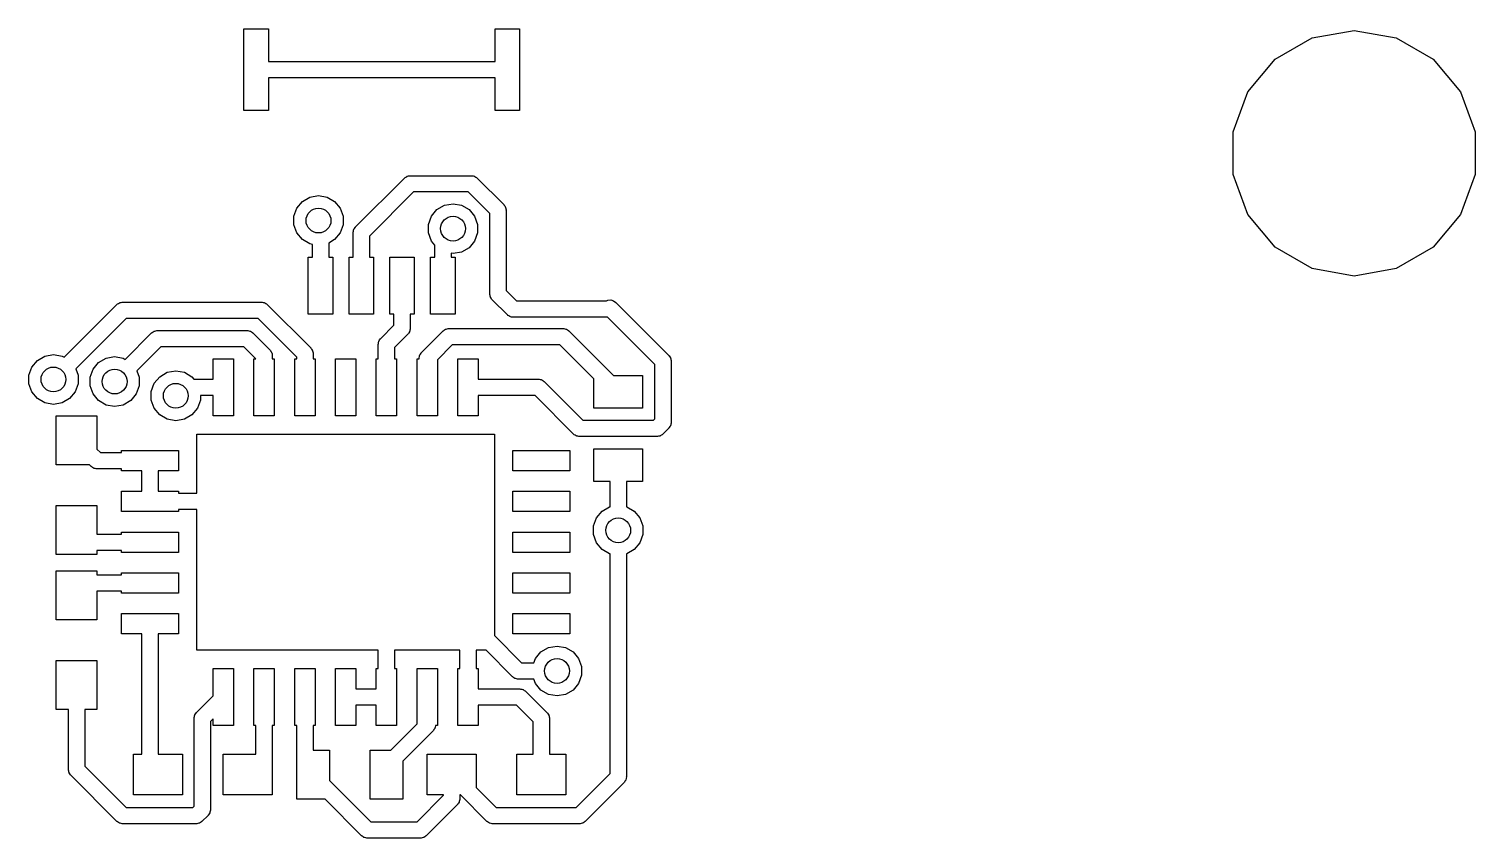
# Model space of a CAD drawing. Extents: x 80.2 to 131.1, y -111.7 to -88.6.
# Drawn here: x 112.82 to 130.56, y -111.67 to -101.75 of the extents above; entities that cross this region are included whole.
import ezdxf

# ---------------------------------------------------------------- set-up
doc = ezdxf.new("R2010")
doc.units = 0
doc.header["$MEASUREMENT"] = 0
doc.layers.add('BLACK', color=7, linetype='CONTINUOUS')

msp = doc.modelspace()

# ---------------------------------------------------------------- linework, layer by layer
at = {"layer": 'Black'}
for p, q in [((115.46, -102.75), (115.46, -101.75)), ((115.46, -101.75), (115.76, -101.75)), ((115.76, -101.75), (115.76, -102.15)), ((118.54, -102.15), (118.54, -101.75)), ((118.54, -101.75), (118.84, -101.75)), ((118.84, -101.75), (118.84, -102.75)), ((128.56, -101.86), (129.075, -101.769)), ((129.075, -101.769), (129.59, -101.86)), ((128.107, -102.122), (128.56, -101.86)), ((129.59, -101.86), (130.043, -102.122)), ((127.771, -102.522), (128.107, -102.122)), ((130.043, -102.122), (130.379, -102.522)), ((115.76, -102.15), (118.54, -102.15)), ((118.54, -102.35), (115.76, -102.35)), ((115.76, -102.35), (115.76, -102.75)), ((118.54, -102.75), (118.54, -102.35)), ((127.592, -103.014), (127.771, -102.522)), ((130.379, -102.522), (130.558, -103.014)), ((115.76, -102.75), (115.46, -102.75)), ((118.84, -102.75), (118.54, -102.75)), ((127.592, -103.536), (127.592, -103.014)), ((130.558, -103.014), (130.558, -103.536)), ((117.447, -103.567), (117.458, -103.559)), ((117.458, -103.559), (117.462, -103.558)), ((117.462, -103.558), (117.466, -103.556)), ((117.466, -103.556), (117.479, -103.554)), ((117.479, -103.554), (117.491, -103.55)), ((117.491, -103.55), (117.496, -103.551)), ((117.496, -103.551), (117.5, -103.55)), ((117.5, -103.55), (118.25, -103.55)), ((118.25, -103.55), (118.254, -103.551)), ((118.254, -103.551), (118.259, -103.55)), ((118.259, -103.55), (118.271, -103.554)), ((118.271, -103.554), (118.284, -103.556)), ((118.284, -103.556), (118.288, -103.558)), ((118.288, -103.558), (118.292, -103.559)), ((118.292, -103.559), (118.303, -103.567)), ((127.771, -104.028), (127.592, -103.536)), ((130.558, -103.536), (130.379, -104.028)), ((116.829, -104.179), (117.429, -103.579)), ((117.429, -103.579), (117.433, -103.577)), ((117.433, -103.577), (117.436, -103.573)), ((117.436, -103.573), (117.447, -103.567)), ((118.303, -103.567), (118.314, -103.573)), ((118.314, -103.573), (118.317, -103.577)), ((118.317, -103.577), (118.321, -103.579)), ((118.321, -103.579), (118.646, -103.904)), ((116.11, -103.947), (116.178, -103.866)), ((116.178, -103.866), (116.27, -103.812)), ((116.27, -103.812), (116.375, -103.794)), ((116.375, -103.794), (116.48, -103.812)), ((116.48, -103.812), (116.572, -103.866)), ((116.572, -103.866), (116.64, -103.947)), ((117.541, -103.75), (117, -104.291)), ((118.209, -103.75), (117.541, -103.75)), ((117.828, -103.966), (117.92, -103.912)), ((117.92, -103.912), (118.025, -103.894)), ((118.025, -103.894), (118.13, -103.912)), ((118.13, -103.912), (118.222, -103.966)), ((118.475, -104.016), (118.209, -103.75)), ((118.646, -103.904), (118.648, -103.908)), ((118.648, -103.908), (118.652, -103.911)), ((118.652, -103.911), (118.658, -103.922)), ((116.074, -104.047), (116.11, -103.947)), ((116.074, -104.153), (116.074, -104.047)), ((116.64, -103.947), (116.676, -104.047)), ((116.676, -104.047), (116.676, -104.153)), ((117.724, -104.147), (117.76, -104.047)), ((117.76, -104.047), (117.828, -103.966)), ((118.222, -103.966), (118.29, -104.047)), ((118.29, -104.047), (118.326, -104.147)), ((118.475, -105), (118.475, -104.016)), ((118.658, -103.922), (118.666, -103.933)), ((118.666, -103.933), (118.667, -103.937)), ((118.667, -103.937), (118.669, -103.941)), ((118.669, -103.941), (118.671, -103.954)), ((118.671, -103.954), (118.675, -103.966)), ((118.675, -103.966), (118.674, -103.971)), ((118.674, -103.971), (118.675, -103.975)), ((118.675, -103.975), (118.675, -104.959)), ((128.107, -104.428), (127.771, -104.028)), ((130.379, -104.028), (130.043, -104.428)), ((116.11, -104.253), (116.074, -104.153)), ((116.178, -104.334), (116.11, -104.253)), ((116.64, -104.253), (116.572, -104.334)), ((116.676, -104.153), (116.64, -104.253)), ((116.8, -104.241), (116.804, -104.229)), ((116.801, -104.246), (116.8, -104.241)), ((116.8, -104.25), (116.801, -104.246)), ((116.8, -104.55), (116.8, -104.25)), ((116.804, -104.229), (116.806, -104.216)), ((116.806, -104.216), (116.808, -104.212)), ((116.808, -104.212), (116.809, -104.208)), ((116.809, -104.208), (116.817, -104.197)), ((116.817, -104.197), (116.823, -104.186)), ((116.823, -104.186), (116.827, -104.183)), ((116.827, -104.183), (116.829, -104.179)), ((117.724, -104.253), (117.724, -104.147)), ((117.76, -104.353), (117.724, -104.253)), ((118.326, -104.253), (118.29, -104.353)), ((118.326, -104.147), (118.326, -104.253)), ((116.27, -104.388), (116.178, -104.334)), ((116.3, -104.393), (116.27, -104.388)), ((116.3, -104.55), (116.3, -104.393)), ((116.572, -104.334), (116.5, -104.376)), ((116.5, -104.376), (116.5, -104.55)), ((117, -104.291), (117, -104.55)), ((117.8, -104.401), (117.76, -104.353)), ((117.8, -104.55), (117.8, -104.401)), ((118.222, -104.434), (118.13, -104.488)), ((118.29, -104.353), (118.222, -104.434)), ((128.56, -104.69), (128.107, -104.428)), ((130.043, -104.428), (129.59, -104.69)), ((116.25, -105.25), (116.25, -104.55)), ((116.25, -104.55), (116.3, -104.55)), ((116.5, -104.55), (116.55, -104.55)), ((116.55, -104.55), (116.55, -105.25)), ((116.75, -105.25), (116.75, -104.55)), ((116.75, -104.55), (116.8, -104.55)), ((117, -104.55), (117.05, -104.55)), ((117.05, -104.55), (117.05, -105.25)), ((117.25, -105.25), (117.25, -104.55)), ((117.25, -104.55), (117.55, -104.55)), ((117.55, -104.55), (117.55, -105.25)), ((117.75, -105.25), (117.75, -104.55)), ((117.75, -104.55), (117.8, -104.55)), ((118.025, -104.506), (118, -104.502)), ((118, -104.502), (118, -104.55)), ((118, -104.55), (118.05, -104.55)), ((118.13, -104.488), (118.025, -104.506)), ((118.05, -104.55), (118.05, -105.25)), ((129.075, -104.781), (128.56, -104.69)), ((129.59, -104.69), (129.075, -104.781)), ((118.675, -104.959), (118.804, -105.087)), ((113.256, -105.778), (113.904, -105.129)), ((113.904, -105.129), (113.908, -105.127)), ((113.908, -105.127), (113.911, -105.123)), ((113.911, -105.123), (113.922, -105.117)), ((113.922, -105.117), (113.933, -105.109)), ((113.933, -105.109), (113.937, -105.108)), ((113.937, -105.108), (113.941, -105.106)), ((113.941, -105.106), (113.954, -105.104)), ((113.954, -105.104), (113.966, -105.1)), ((113.966, -105.1), (113.971, -105.101)), ((113.971, -105.101), (113.975, -105.1)), ((113.975, -105.1), (115.675, -105.1)), ((115.675, -105.1), (115.679, -105.101)), ((115.679, -105.101), (115.684, -105.1)), ((115.684, -105.1), (115.696, -105.104)), ((115.696, -105.104), (115.709, -105.106)), ((115.709, -105.106), (115.713, -105.108)), ((115.713, -105.108), (115.717, -105.109)), ((115.717, -105.109), (115.728, -105.117)), ((115.728, -105.117), (115.739, -105.123)), ((115.739, -105.123), (115.742, -105.127)), ((115.742, -105.127), (115.746, -105.129)), ((115.746, -105.129), (116.279, -105.663)), ((118.476, -105.004), (118.475, -105)), ((118.475, -105.009), (118.476, -105.004)), ((118.479, -105.021), (118.475, -105.009)), ((118.481, -105.034), (118.479, -105.021)), ((118.483, -105.038), (118.481, -105.034)), ((118.484, -105.042), (118.483, -105.038)), ((118.492, -105.053), (118.484, -105.042)), ((118.498, -105.064), (118.492, -105.053)), ((118.502, -105.067), (118.498, -105.064)), ((118.504, -105.071), (118.502, -105.067)), ((118.692, -105.258), (118.504, -105.071)), ((118.804, -105.087), (119.905, -105.087)), ((119.905, -105.087), (119.924, -105.078)), ((119.924, -105.078), (119.959, -105.075)), ((119.959, -105.075), (119.992, -105.084)), ((119.992, -105.084), (120.021, -105.104)), ((120.021, -105.104), (120.033, -105.117)), ((120.033, -105.117), (120.033, -105.117)), ((120.033, -105.117), (120.671, -105.754)), ((114.016, -105.3), (113.398, -105.919)), ((115.634, -105.3), (114.016, -105.3)), ((116.108, -105.775), (115.634, -105.3)), ((116.55, -105.25), (116.25, -105.25)), ((117.05, -105.25), (116.75, -105.25)), ((117.3, -105.25), (117.25, -105.25)), ((117.3, -105.384), (117.3, -105.25)), ((117.55, -105.25), (117.5, -105.25)), ((117.5, -105.25), (117.5, -105.425)), ((118.05, -105.25), (117.75, -105.25)), ((118.695, -105.261), (118.692, -105.258)), ((118.698, -105.264), (118.695, -105.261)), ((118.71, -105.271), (118.698, -105.264)), ((118.72, -105.278), (118.71, -105.271)), ((118.724, -105.279), (118.72, -105.278)), ((118.728, -105.281), (118.724, -105.279)), ((118.741, -105.284), (118.728, -105.281)), ((118.754, -105.287), (118.741, -105.284)), ((118.758, -105.287), (118.754, -105.287)), ((118.762, -105.287), (118.758, -105.287)), ((119.921, -105.287), (118.762, -105.287)), ((120.5, -105.866), (119.921, -105.287)), ((114.006, -105.803), (114.329, -105.479)), ((114.329, -105.479), (114.333, -105.477)), ((114.333, -105.477), (114.336, -105.473)), ((114.336, -105.473), (114.347, -105.467)), ((114.347, -105.467), (114.358, -105.459)), ((114.358, -105.459), (114.362, -105.458)), ((114.362, -105.458), (114.366, -105.456)), ((114.366, -105.456), (114.379, -105.454)), ((114.379, -105.454), (114.391, -105.45)), ((114.391, -105.45), (114.396, -105.451)), ((114.396, -105.451), (114.4, -105.45)), ((114.4, -105.45), (115.5, -105.45)), ((115.5, -105.45), (115.504, -105.451)), ((115.504, -105.451), (115.509, -105.45)), ((115.509, -105.45), (115.521, -105.454)), ((115.521, -105.454), (115.534, -105.456)), ((115.534, -105.456), (115.538, -105.458)), ((115.538, -105.458), (115.542, -105.459)), ((115.542, -105.459), (115.553, -105.467)), ((115.553, -105.467), (115.564, -105.473)), ((115.564, -105.473), (115.567, -105.477)), ((115.567, -105.477), (115.571, -105.479)), ((115.571, -105.479), (115.779, -105.688)), ((117.138, -105.546), (117.3, -105.384)), ((117.471, -105.496), (117.308, -105.658)), ((117.473, -105.492), (117.471, -105.496)), ((117.477, -105.489), (117.473, -105.492)), ((117.483, -105.478), (117.477, -105.489)), ((117.491, -105.467), (117.483, -105.478)), ((117.492, -105.463), (117.491, -105.467)), ((117.494, -105.459), (117.492, -105.463)), ((117.496, -105.446), (117.494, -105.459)), ((117.5, -105.434), (117.496, -105.446)), ((117.5, -105.425), (117.499, -105.429)), ((117.499, -105.429), (117.5, -105.434)), ((117.638, -105.721), (117.904, -105.454)), ((117.904, -105.454), (117.908, -105.452)), ((117.908, -105.452), (117.911, -105.448)), ((117.911, -105.448), (117.922, -105.442)), ((117.922, -105.442), (117.933, -105.434)), ((117.933, -105.434), (117.937, -105.433)), ((117.937, -105.433), (117.941, -105.431)), ((117.941, -105.431), (117.954, -105.429)), ((117.954, -105.429), (117.966, -105.425)), ((117.966, -105.425), (117.971, -105.426)), ((117.971, -105.426), (117.975, -105.425)), ((117.975, -105.425), (119.05, -105.425)), ((119.05, -105.425), (119.375, -105.425)), ((119.375, -105.425), (119.379, -105.426)), ((119.379, -105.426), (119.384, -105.425)), ((119.384, -105.425), (119.396, -105.429)), ((119.396, -105.429), (119.409, -105.431)), ((119.409, -105.431), (119.413, -105.433)), ((119.413, -105.433), (119.417, -105.434)), ((119.417, -105.434), (119.428, -105.442)), ((119.428, -105.442), (119.439, -105.448)), ((119.439, -105.448), (119.442, -105.452)), ((119.442, -105.452), (119.446, -105.454)), ((119.446, -105.454), (119.991, -106)), ((114.441, -105.65), (114.148, -105.944)), ((115.459, -105.65), (114.441, -105.65)), ((115.605, -105.796), (115.459, -105.65)), ((115.779, -105.688), (115.782, -105.691)), ((115.782, -105.691), (115.785, -105.694)), ((115.785, -105.694), (115.791, -105.705)), ((116.279, -105.663), (116.282, -105.666)), ((116.282, -105.666), (116.285, -105.669)), ((116.285, -105.669), (116.291, -105.68)), ((116.291, -105.68), (116.299, -105.691)), ((116.299, -105.691), (116.3, -105.695)), ((117.108, -105.617), (117.109, -105.612)), ((117.108, -105.796), (117.108, -105.617)), ((117.109, -105.608), (117.112, -105.595)), ((117.109, -105.612), (117.109, -105.608)), ((117.112, -105.595), (117.114, -105.582)), ((117.114, -105.582), (117.117, -105.579)), ((117.117, -105.579), (117.118, -105.574)), ((117.118, -105.574), (117.125, -105.564)), ((117.125, -105.564), (117.132, -105.552)), ((117.132, -105.552), (117.135, -105.55)), ((117.135, -105.55), (117.138, -105.546)), ((117.308, -105.658), (117.308, -105.796)), ((118.016, -105.625), (117.833, -105.808)), ((119.05, -105.625), (118.016, -105.625)), ((119.334, -105.625), (119.05, -105.625)), ((119.75, -106.041), (119.334, -105.625)), ((112.86, -105.897), (112.928, -105.816)), ((112.928, -105.816), (113.02, -105.762)), ((113.02, -105.762), (113.125, -105.744)), ((113.125, -105.744), (113.23, -105.762)), ((113.23, -105.762), (113.256, -105.778)), ((113.61, -105.922), (113.678, -105.841)), ((113.678, -105.841), (113.77, -105.787)), ((113.77, -105.787), (113.875, -105.769)), ((113.875, -105.769), (113.98, -105.787)), ((113.98, -105.787), (114.006, -105.803)), ((115.083, -106.046), (115.083, -105.796)), ((115.083, -105.796), (115.333, -105.796)), ((115.333, -105.796), (115.333, -106.496)), ((115.583, -106.496), (115.583, -105.796)), ((115.583, -105.796), (115.605, -105.796)), ((115.791, -105.705), (115.799, -105.716)), ((115.799, -105.716), (115.8, -105.72)), ((115.8, -105.72), (115.802, -105.724)), ((115.802, -105.724), (115.805, -105.737)), ((115.805, -105.737), (115.808, -105.75)), ((115.808, -105.75), (115.808, -105.754)), ((115.808, -105.754), (115.808, -105.758)), ((115.808, -105.758), (115.808, -105.796)), ((115.808, -105.796), (115.833, -105.796)), ((115.833, -105.796), (115.833, -106.496)), ((116.083, -106.496), (116.083, -105.796)), ((116.083, -105.796), (116.108, -105.796)), ((116.108, -105.796), (116.108, -105.775)), ((116.3, -105.695), (116.302, -105.699)), ((116.302, -105.699), (116.305, -105.712)), ((116.305, -105.712), (116.308, -105.725)), ((116.308, -105.725), (116.308, -105.729)), ((116.308, -105.729), (116.308, -105.733)), ((116.308, -105.733), (116.308, -105.796)), ((116.308, -105.796), (116.333, -105.796)), ((116.333, -105.796), (116.333, -106.496)), ((116.583, -106.496), (116.583, -105.796)), ((116.583, -105.796), (116.833, -105.796)), ((116.833, -105.796), (116.833, -106.496)), ((117.083, -106.496), (117.083, -105.796)), ((117.083, -105.796), (117.108, -105.796)), ((117.308, -105.796), (117.333, -105.796)), ((117.333, -105.796), (117.333, -106.496)), ((117.583, -106.496), (117.583, -105.796)), ((117.583, -105.796), (117.608, -105.796)), ((117.608, -105.792), (117.609, -105.787)), ((117.608, -105.796), (117.608, -105.792)), ((117.609, -105.783), (117.612, -105.77)), ((117.609, -105.787), (117.609, -105.783)), ((117.612, -105.77), (117.614, -105.757)), ((117.614, -105.757), (117.617, -105.754)), ((117.617, -105.754), (117.618, -105.749)), ((117.618, -105.749), (117.625, -105.739)), ((117.625, -105.739), (117.632, -105.727)), ((117.632, -105.727), (117.635, -105.725)), ((117.635, -105.725), (117.638, -105.721)), ((117.833, -105.808), (117.833, -106.496)), ((118.083, -106.496), (118.083, -105.796)), ((118.083, -105.796), (118.333, -105.796)), ((118.333, -105.796), (118.333, -106.046)), ((120.5, -106.534), (120.5, -105.866)), ((120.671, -105.754), (120.673, -105.758)), ((120.673, -105.758), (120.677, -105.761)), ((120.677, -105.761), (120.683, -105.772)), ((120.683, -105.772), (120.691, -105.783)), ((120.691, -105.783), (120.692, -105.787)), ((120.692, -105.787), (120.694, -105.791)), ((120.694, -105.791), (120.696, -105.804)), ((120.696, -105.804), (120.7, -105.816)), ((120.7, -105.816), (120.699, -105.821)), ((120.699, -105.821), (120.7, -105.825)), ((120.7, -105.825), (120.7, -106.575)), ((112.824, -105.997), (112.86, -105.897)), ((112.824, -106.103), (112.824, -105.997)), ((113.398, -105.919), (113.426, -105.997)), ((113.426, -105.997), (113.426, -106.103)), ((113.574, -106.022), (113.61, -105.922)), ((113.574, -106.128), (113.574, -106.022)), ((114.148, -105.944), (114.176, -106.022)), ((114.176, -106.022), (114.176, -106.128)), ((114.36, -106.097), (114.428, -106.016)), ((114.428, -106.016), (114.52, -105.962)), ((114.52, -105.962), (114.625, -105.944)), ((114.625, -105.944), (114.73, -105.962)), ((114.73, -105.962), (114.822, -106.016)), ((114.822, -106.016), (114.847, -106.046)), ((114.847, -106.046), (115.083, -106.046)), ((118.333, -106.046), (119.071, -106.046)), ((119.071, -106.046), (119.076, -106.047)), ((119.076, -106.047), (119.08, -106.047)), ((119.08, -106.047), (119.093, -106.05)), ((119.75, -106.4), (119.75, -106.041)), ((119.991, -106), (120.35, -106)), ((120.35, -106), (120.35, -106.4)), ((112.86, -106.203), (112.824, -106.103)), ((112.928, -106.284), (112.86, -106.203)), ((113.39, -106.203), (113.322, -106.284)), ((113.426, -106.103), (113.39, -106.203)), ((113.61, -106.228), (113.574, -106.128)), ((114.176, -106.128), (114.14, -106.228)), ((114.324, -106.197), (114.36, -106.097)), ((114.324, -106.303), (114.324, -106.197)), ((119.093, -106.05), (119.105, -106.052)), ((119.105, -106.052), (119.109, -106.054)), ((119.109, -106.054), (119.113, -106.056)), ((119.113, -106.056), (119.124, -106.063)), ((119.124, -106.063), (119.136, -106.07)), ((119.136, -106.07), (119.138, -106.073)), ((119.138, -106.073), (119.142, -106.076)), ((119.142, -106.076), (119.616, -106.55)), ((113.02, -106.338), (112.928, -106.284)), ((113.125, -106.356), (113.02, -106.338)), ((113.23, -106.338), (113.125, -106.356)), ((113.322, -106.284), (113.23, -106.338)), ((113.678, -106.309), (113.61, -106.228)), ((113.77, -106.363), (113.678, -106.309)), ((113.875, -106.381), (113.77, -106.363)), ((113.98, -106.363), (113.875, -106.381)), ((114.072, -106.309), (113.98, -106.363)), ((114.14, -106.228), (114.072, -106.309)), ((114.36, -106.403), (114.324, -106.303)), ((114.428, -106.484), (114.36, -106.403)), ((114.89, -106.403), (114.822, -106.484)), ((114.926, -106.303), (114.89, -106.403)), ((115.083, -106.246), (114.926, -106.246)), ((114.926, -106.246), (114.926, -106.303)), ((115.083, -106.496), (115.083, -106.246)), ((119.03, -106.246), (118.333, -106.246)), ((118.333, -106.246), (118.333, -106.496)), ((119.504, -106.721), (119.03, -106.246)), ((120.35, -106.4), (119.75, -106.4)), ((113.158, -107.096), (113.158, -106.496)), ((113.158, -106.496), (113.658, -106.496)), ((113.658, -106.496), (113.658, -106.905)), ((114.52, -106.538), (114.428, -106.484)), ((114.625, -106.556), (114.52, -106.538)), ((114.73, -106.538), (114.625, -106.556)), ((114.822, -106.484), (114.73, -106.538)), ((115.333, -106.496), (115.083, -106.496)), ((115.833, -106.496), (115.583, -106.496)), ((116.333, -106.496), (116.083, -106.496)), ((116.833, -106.496), (116.583, -106.496)), ((117.333, -106.496), (117.083, -106.496)), ((117.833, -106.496), (117.583, -106.496)), ((118.333, -106.496), (118.083, -106.496)), ((119.616, -106.55), (120.484, -106.55)), ((120.484, -106.55), (120.5, -106.534)), ((120.7, -106.575), (120.699, -106.579)), ((120.699, -106.579), (120.7, -106.584)), ((114.883, -107.446), (114.883, -106.721)), ((114.883, -106.721), (116.708, -106.721)), ((116.708, -106.721), (118.533, -106.721)), ((118.533, -106.721), (118.533, -108.046)), ((119.508, -106.723), (119.504, -106.721)), ((119.511, -106.727), (119.508, -106.723)), ((119.522, -106.733), (119.511, -106.727)), ((119.533, -106.741), (119.522, -106.733)), ((119.537, -106.742), (119.533, -106.741)), ((119.541, -106.744), (119.537, -106.742)), ((119.554, -106.746), (119.541, -106.744)), ((119.566, -106.75), (119.554, -106.746)), ((119.571, -106.749), (119.566, -106.75)), ((119.575, -106.75), (119.571, -106.749)), ((120.525, -106.75), (119.575, -106.75)), ((120.529, -106.749), (120.525, -106.75)), ((120.534, -106.75), (120.529, -106.749)), ((120.546, -106.746), (120.534, -106.75)), ((120.559, -106.744), (120.546, -106.746)), ((120.563, -106.742), (120.559, -106.744)), ((120.567, -106.741), (120.563, -106.742)), ((120.578, -106.733), (120.567, -106.741)), ((120.589, -106.727), (120.578, -106.733)), ((120.592, -106.723), (120.589, -106.727)), ((120.596, -106.721), (120.592, -106.723)), ((120.671, -106.646), (120.596, -106.721)), ((120.673, -106.642), (120.671, -106.646)), ((120.677, -106.639), (120.673, -106.642)), ((120.683, -106.628), (120.677, -106.639)), ((120.691, -106.617), (120.683, -106.628)), ((120.692, -106.613), (120.691, -106.617)), ((120.694, -106.609), (120.692, -106.613)), ((120.696, -106.596), (120.694, -106.609)), ((120.7, -106.584), (120.696, -106.596)), ((113.658, -106.905), (113.7, -106.946)), ((113.958, -106.946), (113.958, -106.921)), ((113.958, -106.921), (114.658, -106.921)), ((114.658, -106.921), (114.658, -107.171)), ((118.758, -107.171), (118.758, -106.921)), ((118.758, -106.921), (119.458, -106.921)), ((119.458, -106.921), (119.458, -107.171)), ((119.75, -107.3), (119.75, -106.9)), ((119.75, -106.9), (120.35, -106.9)), ((120.35, -106.9), (120.35, -107.3)), ((113.567, -107.096), (113.158, -107.096)), ((113.588, -107.117), (113.567, -107.096)), ((113.7, -106.946), (113.958, -106.946)), ((113.591, -107.119), (113.588, -107.117)), ((113.594, -107.123), (113.591, -107.119)), ((113.605, -107.129), (113.594, -107.123)), ((113.616, -107.137), (113.605, -107.129)), ((113.62, -107.138), (113.616, -107.137)), ((113.624, -107.14), (113.62, -107.138)), ((113.637, -107.142), (113.624, -107.14)), ((113.65, -107.146), (113.637, -107.142)), ((113.654, -107.145), (113.65, -107.146)), ((113.658, -107.146), (113.654, -107.145)), ((113.958, -107.146), (113.658, -107.146)), ((113.958, -107.171), (113.958, -107.146)), ((114.208, -107.171), (113.958, -107.171)), ((114.208, -107.421), (114.208, -107.171)), ((114.658, -107.171), (114.408, -107.171)), ((114.408, -107.171), (114.408, -107.421)), ((119.458, -107.171), (118.758, -107.171)), ((113.958, -107.671), (113.958, -107.421)), ((113.958, -107.421), (114.208, -107.421)), ((114.408, -107.421), (114.658, -107.421)), ((114.658, -107.421), (114.658, -107.446)), ((114.658, -107.446), (114.883, -107.446)), ((118.758, -107.671), (118.758, -107.421)), ((118.758, -107.421), (119.458, -107.421)), ((119.458, -107.421), (119.458, -107.671)), ((119.95, -107.3), (119.75, -107.3)), ((119.95, -107.612), (119.95, -107.3)), ((120.35, -107.3), (120.15, -107.3)), ((120.15, -107.3), (120.15, -107.612)), ((113.158, -108.196), (113.158, -107.596)), ((113.158, -107.596), (113.658, -107.596)), ((113.658, -107.596), (113.658, -107.946)), ((119.853, -107.666), (119.945, -107.612)), ((119.945, -107.612), (119.95, -107.612)), ((120.15, -107.612), (120.155, -107.612)), ((120.155, -107.612), (120.247, -107.666)), ((114.658, -107.671), (113.958, -107.671)), ((114.883, -107.646), (114.658, -107.646)), ((114.658, -107.646), (114.658, -107.671)), ((114.883, -108.046), (114.883, -107.646)), ((119.458, -107.671), (118.758, -107.671)), ((119.749, -107.847), (119.785, -107.747)), ((119.785, -107.747), (119.853, -107.666)), ((120.247, -107.666), (120.315, -107.747)), ((120.315, -107.747), (120.351, -107.847)), ((113.658, -107.946), (113.958, -107.946)), ((113.958, -107.946), (113.958, -107.921)), ((113.958, -107.921), (114.658, -107.921)), ((114.658, -107.921), (114.658, -108.171)), ((118.758, -108.171), (118.758, -107.921)), ((118.758, -107.921), (119.458, -107.921)), ((119.458, -107.921), (119.458, -108.171)), ((119.749, -107.953), (119.749, -107.847)), ((119.785, -108.053), (119.749, -107.953)), ((120.351, -107.953), (120.315, -108.053)), ((120.351, -107.847), (120.351, -107.953)), ((113.958, -108.146), (113.658, -108.146)), ((113.658, -108.146), (113.658, -108.196)), ((113.958, -108.171), (113.958, -108.146)), ((114.658, -108.171), (113.958, -108.171)), ((114.883, -109.371), (114.883, -108.046)), ((118.533, -108.046), (118.533, -109.192)), ((119.458, -108.171), (118.758, -108.171)), ((119.853, -108.134), (119.785, -108.053)), ((119.945, -108.188), (119.853, -108.134)), ((120.247, -108.134), (120.155, -108.188)), ((120.315, -108.053), (120.247, -108.134)), ((113.658, -108.196), (113.158, -108.196)), ((119.95, -108.188), (119.945, -108.188)), ((119.95, -110.884), (119.95, -108.188)), ((120.155, -108.188), (120.15, -108.188)), ((120.15, -108.188), (120.15, -110.925)), ((113.158, -108.996), (113.158, -108.396)), ((113.158, -108.396), (113.658, -108.396)), ((113.658, -108.396), (113.658, -108.446)), ((113.658, -108.446), (113.958, -108.446)), ((113.958, -108.446), (113.958, -108.421)), ((113.958, -108.421), (114.658, -108.421)), ((114.658, -108.421), (114.658, -108.671)), ((118.758, -108.671), (118.758, -108.421)), ((118.758, -108.421), (119.458, -108.421)), ((119.458, -108.421), (119.458, -108.671)), ((113.958, -108.646), (113.658, -108.646)), ((113.658, -108.646), (113.658, -108.996)), ((113.958, -108.671), (113.958, -108.646)), ((114.658, -108.671), (113.958, -108.671)), ((119.458, -108.671), (118.758, -108.671)), ((113.658, -108.996), (113.158, -108.996)), ((113.958, -109.171), (113.958, -108.921)), ((113.958, -108.921), (114.658, -108.921)), ((114.658, -108.921), (114.658, -109.171)), ((118.758, -109.171), (118.758, -108.921)), ((118.758, -108.921), (119.458, -108.921)), ((119.458, -108.921), (119.458, -109.171)), ((114.208, -109.171), (113.958, -109.171)), ((114.208, -110.646), (114.208, -109.171)), ((114.658, -109.171), (114.408, -109.171)), ((114.408, -109.171), (114.408, -110.646)), ((118.533, -109.192), (118.866, -109.525)), ((119.458, -109.171), (118.758, -109.171)), ((116.708, -109.371), (114.883, -109.371)), ((117.108, -109.371), (116.708, -109.371)), ((117.108, -109.596), (117.108, -109.371)), ((118.108, -109.371), (117.308, -109.371)), ((117.308, -109.371), (117.308, -109.596)), ((118.108, -109.596), (118.108, -109.371)), ((118.43, -109.371), (118.308, -109.371)), ((118.308, -109.371), (118.308, -109.596)), ((118.754, -109.696), (118.43, -109.371)), ((119.035, -109.472), (119.103, -109.391)), ((119.103, -109.391), (119.195, -109.337)), ((119.195, -109.337), (119.3, -109.319)), ((119.3, -109.319), (119.405, -109.337)), ((119.405, -109.337), (119.497, -109.391)), ((119.497, -109.391), (119.565, -109.472)), ((113.158, -110.096), (113.158, -109.496)), ((113.158, -109.496), (113.658, -109.496)), ((113.658, -109.496), (113.658, -110.096)), ((115.083, -109.93), (115.083, -109.596)), ((115.083, -109.596), (115.333, -109.596)), ((115.333, -109.596), (115.333, -110.296)), ((115.583, -110.296), (115.583, -109.596)), ((115.583, -109.596), (115.833, -109.596)), ((115.833, -109.596), (115.833, -110.296)), ((116.083, -110.296), (116.083, -109.596)), ((116.083, -109.596), (116.333, -109.596)), ((116.333, -109.596), (116.333, -110.296)), ((116.583, -110.296), (116.583, -109.596)), ((116.583, -109.596), (116.833, -109.596)), ((116.833, -109.596), (116.833, -109.846)), ((117.083, -109.846), (117.083, -109.596)), ((117.083, -109.596), (117.108, -109.596)), ((117.308, -109.596), (117.333, -109.596)), ((117.333, -109.596), (117.333, -110.296)), ((117.583, -110.275), (117.583, -109.596)), ((117.583, -109.596), (117.833, -109.596)), ((117.833, -109.596), (117.833, -110.296)), ((118.083, -110.296), (118.083, -109.596)), ((118.083, -109.596), (118.108, -109.596)), ((118.308, -109.596), (118.333, -109.596)), ((118.333, -109.596), (118.333, -109.846)), ((118.866, -109.525), (119.016, -109.525)), ((119.016, -109.525), (119.035, -109.472)), ((119.565, -109.472), (119.601, -109.572)), ((119.601, -109.572), (119.601, -109.678)), ((118.758, -109.698), (118.754, -109.696)), ((118.761, -109.702), (118.758, -109.698)), ((118.772, -109.708), (118.761, -109.702)), ((118.783, -109.716), (118.772, -109.708)), ((118.787, -109.717), (118.783, -109.716)), ((118.791, -109.719), (118.787, -109.717)), ((118.804, -109.721), (118.791, -109.719)), ((118.816, -109.725), (118.804, -109.721)), ((118.821, -109.724), (118.816, -109.725)), ((118.825, -109.725), (118.821, -109.724)), ((119.016, -109.725), (118.825, -109.725)), ((119.035, -109.778), (119.016, -109.725)), ((119.601, -109.678), (119.565, -109.778)), ((114.879, -110.134), (115.083, -109.93)), ((116.833, -109.846), (117.083, -109.846)), ((118.333, -109.846), (118.846, -109.846)), ((118.846, -109.846), (118.851, -109.847)), ((118.851, -109.847), (118.855, -109.847)), ((118.855, -109.847), (118.868, -109.85)), ((118.868, -109.85), (118.88, -109.852)), ((118.88, -109.852), (118.884, -109.854)), ((118.884, -109.854), (118.888, -109.856)), ((118.888, -109.856), (118.899, -109.863)), ((118.899, -109.863), (118.911, -109.87)), ((118.911, -109.87), (118.913, -109.873)), ((118.913, -109.873), (118.917, -109.876)), ((118.917, -109.876), (119.179, -110.138)), ((119.103, -109.859), (119.035, -109.778)), ((119.195, -109.913), (119.103, -109.859)), ((119.3, -109.931), (119.195, -109.913)), ((119.405, -109.913), (119.3, -109.931)), ((119.497, -109.859), (119.405, -109.913)), ((119.565, -109.778), (119.497, -109.859)), ((113.308, -110.096), (113.158, -110.096)), ((113.308, -110.833), (113.308, -110.096)), ((113.658, -110.096), (113.508, -110.096)), ((113.508, -110.096), (113.508, -110.792)), ((117.083, -110.046), (116.833, -110.046)), ((116.833, -110.046), (116.833, -110.296)), ((117.083, -110.296), (117.083, -110.046)), ((118.805, -110.046), (118.333, -110.046)), ((118.333, -110.046), (118.333, -110.296)), ((119.008, -110.25), (118.805, -110.046)), ((114.85, -110.196), (114.854, -110.183)), ((114.851, -110.2), (114.85, -110.196)), ((114.85, -110.205), (114.851, -110.2)), ((114.85, -111.284), (114.85, -110.205)), ((114.854, -110.183), (114.856, -110.17)), ((114.856, -110.17), (114.858, -110.167)), ((114.858, -110.167), (114.859, -110.162)), ((114.859, -110.162), (114.867, -110.152)), ((114.867, -110.152), (114.873, -110.14)), ((114.873, -110.14), (114.877, -110.137)), ((114.877, -110.137), (114.879, -110.134)), ((115.083, -110.213), (115.05, -110.246)), ((115.05, -110.246), (115.05, -111.325)), ((115.083, -110.296), (115.083, -110.213)), ((115.333, -110.296), (115.083, -110.296)), ((115.608, -110.296), (115.583, -110.296)), ((115.608, -110.646), (115.608, -110.296)), ((115.833, -110.296), (115.808, -110.296)), ((115.808, -110.296), (115.808, -110.696)), ((116.108, -110.296), (116.083, -110.296)), ((116.108, -110.596), (116.108, -110.296)), ((116.333, -110.296), (116.308, -110.296)), ((116.308, -110.296), (116.308, -110.596)), ((116.833, -110.296), (116.583, -110.296)), ((117.333, -110.296), (117.083, -110.296)), ((117.262, -110.596), (117.583, -110.275)), ((117.808, -110.3), (117.805, -110.313)), ((117.833, -110.296), (117.808, -110.296)), ((117.808, -110.296), (117.808, -110.3)), ((118.333, -110.296), (118.083, -110.296)), ((119.008, -110.646), (119.008, -110.25)), ((119.179, -110.138), (119.182, -110.141)), ((119.182, -110.141), (119.185, -110.144)), ((119.185, -110.144), (119.191, -110.155)), ((119.191, -110.155), (119.199, -110.166)), ((119.199, -110.166), (119.2, -110.17)), ((119.2, -110.17), (119.202, -110.174)), ((119.202, -110.174), (119.205, -110.187)), ((119.205, -110.187), (119.208, -110.2)), ((119.208, -110.2), (119.208, -110.204)), ((119.208, -110.204), (119.208, -110.208)), ((119.208, -110.208), (119.208, -110.646)), ((117.779, -110.362), (117.408, -110.733)), ((117.782, -110.359), (117.779, -110.362)), ((117.785, -110.356), (117.782, -110.359)), ((117.791, -110.345), (117.785, -110.356)), ((117.799, -110.334), (117.791, -110.345)), ((117.8, -110.33), (117.799, -110.334)), ((117.802, -110.326), (117.8, -110.33)), ((117.805, -110.313), (117.802, -110.326)), ((114.108, -111.146), (114.108, -110.646)), ((114.108, -110.646), (114.208, -110.646)), ((114.408, -110.646), (114.708, -110.646)), ((114.708, -110.646), (114.708, -111.146)), ((115.208, -111.146), (115.208, -110.646)), ((115.208, -110.646), (115.608, -110.646)), ((116.108, -111.196), (116.108, -110.596)), ((116.308, -110.596), (116.508, -110.596)), ((116.508, -110.596), (116.508, -110.967)), ((117.008, -111.196), (117.008, -110.596)), ((117.008, -110.596), (117.262, -110.596)), ((117.708, -111.146), (117.708, -110.646)), ((117.708, -110.646), (118.308, -110.646)), ((118.308, -110.646), (118.308, -111.055)), ((118.808, -111.146), (118.808, -110.646)), ((118.808, -110.646), (119.008, -110.646)), ((119.208, -110.646), (119.408, -110.646)), ((119.408, -110.646), (119.408, -111.146)), ((113.309, -110.838), (113.308, -110.833)), ((113.508, -110.792), (114.016, -111.3)), ((115.808, -110.696), (115.808, -110.696)), ((115.808, -110.696), (115.808, -111.146)), ((117.408, -110.733), (117.408, -111.196)), ((113.309, -110.842), (113.309, -110.838)), ((113.312, -110.855), (113.309, -110.842)), ((113.314, -110.868), (113.312, -110.855)), ((113.317, -110.871), (113.314, -110.868)), ((113.318, -110.876), (113.317, -110.871)), ((113.325, -110.886), (113.318, -110.876)), ((113.332, -110.898), (113.325, -110.886)), ((113.335, -110.9), (113.332, -110.898)), ((113.338, -110.904), (113.335, -110.9)), ((113.904, -111.471), (113.338, -110.904)), ((116.508, -110.967), (117.016, -111.475)), ((119.534, -111.3), (119.95, -110.884)), ((120.121, -110.996), (119.646, -111.471)), ((120.123, -110.992), (120.121, -110.996)), ((120.127, -110.989), (120.123, -110.992)), ((120.133, -110.978), (120.127, -110.989)), ((120.141, -110.967), (120.133, -110.978)), ((120.142, -110.963), (120.141, -110.967)), ((120.144, -110.959), (120.142, -110.963)), ((120.146, -110.946), (120.144, -110.959)), ((120.15, -110.934), (120.146, -110.946)), ((120.15, -110.925), (120.149, -110.929)), ((120.149, -110.929), (120.15, -110.934)), ((114.708, -111.146), (114.108, -111.146)), ((115.808, -111.146), (115.208, -111.146)), ((117.584, -111.475), (117.908, -111.15)), ((117.908, -111.146), (117.708, -111.146)), ((117.908, -111.15), (117.908, -111.146)), ((118.117, -111.146), (118.108, -111.146)), ((118.108, -111.146), (118.108, -111.192)), ((118.108, -111.192), (118.108, -111.196)), ((118.441, -111.471), (118.117, -111.146)), ((118.308, -111.055), (118.554, -111.3)), ((119.408, -111.146), (118.808, -111.146)), ((114.016, -111.3), (114.834, -111.3)), ((114.834, -111.3), (114.85, -111.284)), ((115.041, -111.367), (115.033, -111.378)), ((115.042, -111.363), (115.041, -111.367)), ((115.044, -111.359), (115.042, -111.363)), ((115.046, -111.346), (115.044, -111.359)), ((115.05, -111.334), (115.046, -111.346)), ((115.05, -111.325), (115.049, -111.329)), ((115.049, -111.329), (115.05, -111.334)), ((116.455, -111.196), (116.108, -111.196)), ((116.904, -111.646), (116.455, -111.196)), ((117.408, -111.196), (117.008, -111.196)), ((118.079, -111.262), (117.696, -111.646)), ((118.082, -111.259), (118.079, -111.262)), ((118.085, -111.256), (118.082, -111.259)), ((118.092, -111.245), (118.085, -111.256)), ((118.099, -111.234), (118.092, -111.245)), ((118.1, -111.23), (118.099, -111.234)), ((118.102, -111.226), (118.1, -111.23)), ((118.105, -111.213), (118.102, -111.226)), ((118.108, -111.2), (118.105, -111.213)), ((118.108, -111.196), (118.108, -111.2)), ((118.554, -111.3), (119.534, -111.3)), ((113.908, -111.473), (113.904, -111.471)), ((113.911, -111.477), (113.908, -111.473)), ((113.922, -111.483), (113.911, -111.477)), ((113.933, -111.491), (113.922, -111.483)), ((113.937, -111.492), (113.933, -111.491)), ((113.941, -111.494), (113.937, -111.492)), ((113.954, -111.496), (113.941, -111.494)), ((113.966, -111.5), (113.954, -111.496)), ((113.971, -111.499), (113.966, -111.5)), ((113.975, -111.5), (113.971, -111.499)), ((114.875, -111.5), (113.975, -111.5)), ((114.879, -111.499), (114.875, -111.5)), ((114.884, -111.5), (114.879, -111.499)), ((114.896, -111.496), (114.884, -111.5)), ((114.909, -111.494), (114.896, -111.496)), ((114.913, -111.492), (114.909, -111.494)), ((114.917, -111.491), (114.913, -111.492)), ((114.928, -111.483), (114.917, -111.491)), ((114.939, -111.477), (114.928, -111.483)), ((114.942, -111.473), (114.939, -111.477)), ((114.946, -111.471), (114.942, -111.473)), ((115.021, -111.396), (114.946, -111.471)), ((115.023, -111.392), (115.021, -111.396)), ((115.027, -111.389), (115.023, -111.392)), ((115.033, -111.378), (115.027, -111.389)), ((117.016, -111.475), (117.584, -111.475)), ((118.445, -111.473), (118.441, -111.471)), ((118.448, -111.477), (118.445, -111.473)), ((118.459, -111.483), (118.448, -111.477)), ((118.47, -111.491), (118.459, -111.483)), ((118.474, -111.492), (118.47, -111.491)), ((118.478, -111.494), (118.474, -111.492)), ((118.491, -111.496), (118.478, -111.494)), ((118.503, -111.5), (118.491, -111.496)), ((118.508, -111.499), (118.503, -111.5)), ((118.512, -111.5), (118.508, -111.499)), ((119.575, -111.5), (118.512, -111.5)), ((119.579, -111.499), (119.575, -111.5)), ((119.584, -111.5), (119.579, -111.499)), ((119.596, -111.496), (119.584, -111.5)), ((119.609, -111.494), (119.596, -111.496)), ((119.613, -111.492), (119.609, -111.494)), ((119.617, -111.491), (119.613, -111.492)), ((119.628, -111.483), (119.617, -111.491)), ((119.639, -111.477), (119.628, -111.483)), ((119.642, -111.473), (119.639, -111.477)), ((119.646, -111.471), (119.642, -111.473)), ((116.908, -111.648), (116.904, -111.646)), ((116.911, -111.652), (116.908, -111.648)), ((116.922, -111.658), (116.911, -111.652)), ((116.933, -111.666), (116.922, -111.658)), ((116.937, -111.667), (116.933, -111.666)), ((116.941, -111.669), (116.937, -111.667)), ((116.954, -111.671), (116.941, -111.669)), ((116.966, -111.675), (116.954, -111.671)), ((116.971, -111.674), (116.966, -111.675)), ((116.975, -111.675), (116.971, -111.674)), ((117.625, -111.675), (116.975, -111.675)), ((117.629, -111.674), (117.625, -111.675)), ((117.634, -111.675), (117.629, -111.674)), ((117.646, -111.671), (117.634, -111.675)), ((117.659, -111.669), (117.646, -111.671)), ((117.663, -111.667), (117.659, -111.669)), ((117.667, -111.666), (117.663, -111.667)), ((117.678, -111.658), (117.667, -111.666)), ((117.689, -111.652), (117.678, -111.658)), ((117.692, -111.648), (117.689, -111.652)), ((117.696, -111.646), (117.692, -111.648))]:
    msp.add_line(p, q, dxfattribs=at)
for centre in [(116.375, -104.1), (118.025, -104.2), (113.125, -106.05), (113.875, -106.075), (114.625, -106.25), (120.05, -107.9), (119.3, -109.625)]:
    msp.add_circle(centre, 0.1524, dxfattribs=at)

doc.saveas('drawing.dxf')
